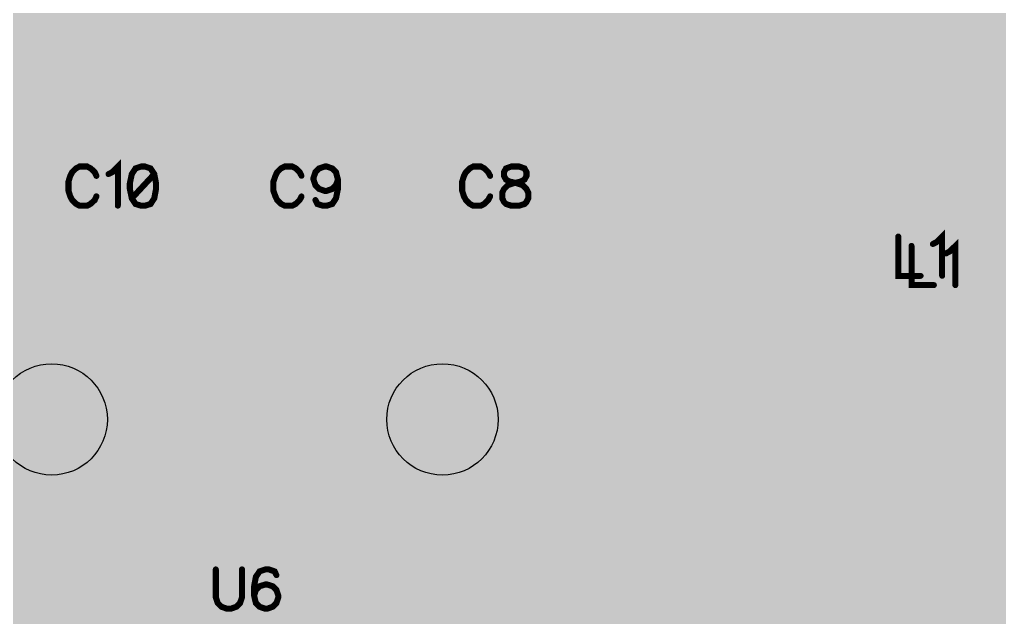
# Model space of a CAD drawing. Extents: x 0 to 1.5, y 0 to 3.74.
# Drawn here: x 0.639 to 1.14, y 2.263 to 2.569 of the extents above; entities that cross this region are included whole.
import ezdxf

# ---------------------------------------------------------------- set-up
doc = ezdxf.new("R2010")
doc.units = 0
for name, color, linetype in [('Bottom', 6, 'CONTINUOUS'), ('Bottom_Mask', 10, 'CONTINUOUS'), ('Drill_Bottom', 8, 'CONTINUOUS'), ('Drill_Top', 7, 'CONTINUOUS'), ('Edge_Bottom', 17, 'CONTINUOUS'), ('Edge_Top', 16, 'CONTINUOUS'), ('Top', 5, 'CONTINUOUS'), ('Top_Mask', 3, 'CONTINUOUS'), ('Top_Paste', 4, 'CONTINUOUS'), ('Top_Silk', 2, 'CONTINUOUS')]:
    doc.layers.add(name, color=color, linetype=linetype)

msp = doc.modelspace()

# ---------------------------------------------------------------- linework, layer by layer
at = {"layer": 'Bottom', "linetype": 'CONTINUOUS'}
for points, const_width in [([(0.6535, 2.6043), (0.6535, 2.3655)], 0.032), ([(0.6959, 2.6077), (0.696, 2.5168)], 0.025), ([(0.6985, 2.5784), (1.2052, 2.5784)], 0.025), ([(0.6985, 2.5535), (1.2052, 2.5535)], 0.025), ([(0.6985, 2.5287), (1.2052, 2.5287)], 0.025), ([(0.696, 2.5168), (0.696, 2.489)], 0.025), ([(0.6985, 2.5038), (1.2052, 2.5038)], 0.025), ([(0.696, 2.489), (0.9494, 2.489)], 0.025), ([(0.9494, 2.489), (0.9555, 2.4876)], 0.025), ([(0.9555, 2.4876), (0.9611, 2.4849)], 0.025), ([(0.9611, 2.4849), (0.9644, 2.4824)], 0.025), ([(0.9644, 2.4824), (1.0102, 2.4416)], 0.025), ([(0.9708, 2.4789), (1.2052, 2.4789)], 0.025), ([(0.9421, 2.4501), (0.5853, 2.4501)], 0.025), ([(0.9787, 2.4175), (0.9421, 2.4501)], 0.025), ([(0.9988, 2.4541), (1.2052, 2.4541)], 0.025), ([(1.0102, 2.4416), (1.014, 2.4366)], 0.025), ([(1.014, 2.4366), (1.0165, 2.4309)], 0.025), ([(1.0165, 2.4309), (1.0176, 2.4248)], 0.025), ([(0.5653, 2.4252), (0.9676, 2.4252)], 0.025), ([(1.0176, 2.4248), (1.0195, 2.3262)], 0.025), ([(1.0194, 2.4292), (1.2052, 2.4292)], 0.025), ([(0.9805, 2.3316), (0.9787, 2.4175)], 0.025), ([(0.5428, 2.4004), (0.9766, 2.4004)], 0.025), ([(1.0205, 2.4043), (1.2052, 2.4043)], 0.025), ([(0.5398, 2.3755), (0.9771, 2.3755)], 0.025), ([(1.021, 2.3795), (1.2052, 2.3795)], 0.025), ([(0.6535, 2.3655), (0.655, 2.364)], 0.032), ([(1.1518, 2.2978), (1.2078, 2.3694)], 0.025), ([(1.0216, 2.3546), (1.1937, 2.3546)], 0.025), ([(0.5399, 2.3506), (0.9776, 2.3506)], 0.025), ([(0.9433, 2.2782), (0.9805, 2.3316)], 0.025), ([(1.0221, 2.3297), (1.1742, 2.3297)], 0.025), ([(0.5401, 2.3258), (0.974, 2.3258)], 0.025), ([(1.0195, 2.3262), (1.0185, 2.3201)], 0.025), ([(1.0185, 2.3201), (1.016, 2.3144)], 0.025), ([(1.016, 2.3144), (0.9702, 2.2489)], 0.025), ([(1.0119, 2.3048), (1.1548, 2.3048)], 0.025), ([(0.5402, 2.3009), (0.9566, 2.3009)], 0.025), ([(1.127, 2.2658), (1.1518, 2.2978)], 0.025), ([(0.9946, 2.28), (1.1354, 2.28)], 0.025), ([(0.5404, 2.276), (0.6959, 2.276)], 0.025), ([(0.6696, 2.2493), (0.6987, 2.2761)], 0.025), ([(0.6987, 2.2761), (0.7023, 2.2778)], 0.025), ([(0.7023, 2.2778), (0.7052, 2.2782)], 0.025), ([(0.7057, 2.2782), (0.9433, 2.2782)], 0.025), ([(1.1244, 2.2601), (1.127, 2.2658)], 0.025), ([(1.1232, 2.254), (1.1244, 2.2601)], 0.025), ([(0.9772, 2.2551), (1.1208, 2.2551)], 0.025), ([(0.5405, 2.2511), (0.6691, 2.2511)], 0.025), ([(1.1241, 1.0233), (1.1232, 2.254)], 0.025)]:
    msp.add_lwpolyline(points, dxfattribs=dict(at, const_width=const_width))
for points, const_width in [([(0.6898, 2.5168, 1), (0.7023, 2.5168, 1), (0.6898, 2.5168, 1)], 0.0125), ([(0.6898, 2.5168, 1), (0.7023, 2.5168, 1), (0.6898, 2.5168, 1)], 0.0125), ([(0.6898, 2.489, 1), (0.7023, 2.489, 1), (0.6898, 2.489, 1)], 0.0125), ([(0.6898, 2.489, 1), (0.7023, 2.489, 1), (0.6898, 2.489, 1)], 0.0125), ([(0.9432, 2.489, 1), (0.9557, 2.489, 1), (0.9432, 2.489, 1)], 0.0125), ([(0.9432, 2.489, 1), (0.9557, 2.489, 1), (0.9432, 2.489, 1)], 0.0125), ([(0.9493, 2.4876, 1), (0.9618, 2.4876, 1), (0.9493, 2.4876, 1)], 0.0125), ([(0.9493, 2.4876, 1), (0.9618, 2.4876, 1), (0.9493, 2.4876, 1)], 0.0125), ([(0.9549, 2.4849, 1), (0.9674, 2.4849, 1), (0.9549, 2.4849, 1)], 0.0125), ([(0.9549, 2.4849, 1), (0.9674, 2.4849, 1), (0.9549, 2.4849, 1)], 0.0125), ([(0.9582, 2.4824, 1), (0.9707, 2.4824, 1), (0.9582, 2.4824, 1)], 0.0125), ([(0.9582, 2.4824, 1), (0.9707, 2.4824, 1), (0.9582, 2.4824, 1)], 0.0125), ([(0.9358, 2.4501, 1), (0.9483, 2.4501, 1), (0.9358, 2.4501, 1)], 0.0125), ([(0.9358, 2.4501, 1), (0.9483, 2.4501, 1), (0.9358, 2.4501, 1)], 0.0125), ([(1.004, 2.4416, 1), (1.0165, 2.4416, 1), (1.004, 2.4416, 1)], 0.0125), ([(1.004, 2.4416, 1), (1.0165, 2.4416, 1), (1.004, 2.4416, 1)], 0.0125), ([(1.0077, 2.4366, 1), (1.0202, 2.4366, 1), (1.0077, 2.4366, 1)], 0.0125), ([(1.0077, 2.4366, 1), (1.0202, 2.4366, 1), (1.0077, 2.4366, 1)], 0.0125), ([(1.0102, 2.4309, 1), (1.0227, 2.4309, 1), (1.0102, 2.4309, 1)], 0.0125), ([(1.0102, 2.4309, 1), (1.0227, 2.4309, 1), (1.0102, 2.4309, 1)], 0.0125), ([(1.0113, 2.4248, 1), (1.0238, 2.4248, 1), (1.0113, 2.4248, 1)], 0.0125), ([(1.0113, 2.4248, 1), (1.0238, 2.4248, 1), (1.0113, 2.4248, 1)], 0.0125), ([(0.9725, 2.4175, 1), (0.985, 2.4175, 1), (0.9725, 2.4175, 1)], 0.0125), ([(0.9725, 2.4175, 1), (0.985, 2.4175, 1), (0.9725, 2.4175, 1)], 0.0125), ([(0.68, 2.364, 1), (0.63, 2.364, 1), (0.68, 2.364, 1)], 0.05), ([(0.88, 2.364, 1), (0.83, 2.364, 1), (0.88, 2.364, 1)], 0.05), ([(0.6455, 2.3655, 1), (0.6615, 2.3655, 1), (0.6455, 2.3655, 1)], 0.016), ([(0.6455, 2.3655, 1), (0.6615, 2.3655, 1), (0.6455, 2.3655, 1)], 0.016), ([(0.647, 2.364, 1), (0.663, 2.364, 1), (0.647, 2.364, 1)], 0.016), ([(0.9742, 2.3316, 1), (0.9867, 2.3316, 1), (0.9742, 2.3316, 1)], 0.0125), ([(0.9742, 2.3316, 1), (0.9867, 2.3316, 1), (0.9742, 2.3316, 1)], 0.0125), ([(1.0133, 2.3262, 1), (1.0258, 2.3262, 1), (1.0133, 2.3262, 1)], 0.0125), ([(1.0133, 2.3262, 1), (1.0258, 2.3262, 1), (1.0133, 2.3262, 1)], 0.0125), ([(1.0122, 2.3201, 1), (1.0247, 2.3201, 1), (1.0122, 2.3201, 1)], 0.0125), ([(1.0122, 2.3201, 1), (1.0247, 2.3201, 1), (1.0122, 2.3201, 1)], 0.0125), ([(1.0097, 2.3144, 1), (1.0222, 2.3144, 1), (1.0097, 2.3144, 1)], 0.0125), ([(1.0097, 2.3144, 1), (1.0222, 2.3144, 1), (1.0097, 2.3144, 1)], 0.0125), ([(1.1456, 2.2978, 1), (1.1581, 2.2978, 1), (1.1456, 2.2978, 1)], 0.0125), ([(1.1456, 2.2978, 1), (1.1581, 2.2978, 1), (1.1456, 2.2978, 1)], 0.0125), ([(0.6925, 2.2761, 1), (0.705, 2.2761, 1), (0.6925, 2.2761, 1)], 0.0125), ([(0.6925, 2.2761, 1), (0.705, 2.2761, 1), (0.6925, 2.2761, 1)], 0.0125), ([(0.696, 2.2778, 1), (0.7085, 2.2778, 1), (0.696, 2.2778, 1)], 0.0125), ([(0.696, 2.2778, 1), (0.7085, 2.2778, 1), (0.696, 2.2778, 1)], 0.0125), ([(0.6989, 2.2782, 1), (0.7114, 2.2782, 1), (0.6989, 2.2782, 1)], 0.0125), ([(0.6995, 2.2782, 1), (0.712, 2.2782, 1), (0.6995, 2.2782, 1)], 0.0125), ([(0.937, 2.2782, 1), (0.9495, 2.2782, 1), (0.937, 2.2782, 1)], 0.0125), ([(0.937, 2.2782, 1), (0.9495, 2.2782, 1), (0.937, 2.2782, 1)], 0.0125), ([(1.1207, 2.2658, 1), (1.1332, 2.2658, 1), (1.1207, 2.2658, 1)], 0.0125), ([(1.1207, 2.2658, 1), (1.1332, 2.2658, 1), (1.1207, 2.2658, 1)], 0.0125), ([(1.1181, 2.2601, 1), (1.1306, 2.2601, 1), (1.1181, 2.2601, 1)], 0.0125), ([(1.1181, 2.2601, 1), (1.1306, 2.2601, 1), (1.1181, 2.2601, 1)], 0.0125), ([(1.1169, 2.254, 1), (1.1294, 2.254, 1), (1.1169, 2.254, 1)], 0.0125), ([(1.1169, 2.254, 1), (1.1294, 2.254, 1), (1.1169, 2.254, 1)], 0.0125)]:
    msp.add_lwpolyline(points, format="xyb", dxfattribs=dict(at, const_width=const_width))
at = {"layer": 'Bottom_Mask', "linetype": 'CONTINUOUS', "const_width": 0.054}
for points in [[(0.682, 2.364, 1), (0.628, 2.364, 1), (0.682, 2.364, 1)], [(0.628, 2.364, 1), (0.682, 2.364, 1), (0.628, 2.364, 1)], [(0.882, 2.364, 1), (0.828, 2.364, 1), (0.882, 2.364, 1)], [(0.828, 2.364, 1), (0.882, 2.364, 1), (0.828, 2.364, 1)]]:
    msp.add_lwpolyline(points, format="xyb", dxfattribs=at)
at = {"layer": 'Drill_Bottom'}
for centre in [(0.655, 2.364), (0.855, 2.364)]:
    msp.add_circle(centre, 0.0285, dxfattribs=at)
at = {"layer": 'Drill_Top'}
for centre in [(0.655, 2.364), (0.855, 2.364)]:
    msp.add_circle(centre, 0.0285, dxfattribs=at)
at = {"layer": 'Edge_Bottom', "linetype": 'CONTINUOUS', "const_width": 0.008}
for points in [[(0.5131, 2.7729), (0.6677, 2.6185), (0.6706, 2.6148), (0.6725, 2.6105), (0.6734, 2.6059), (0.6735, 2.4147), (0.6795, 2.4121), (0.6867, 2.4077), (0.6932, 2.4022), (0.6987, 2.3957), (0.7031, 2.3885), (0.7064, 2.3807), (0.7083, 2.3724), (0.709, 2.364), (0.7088, 2.3598)], [(0.9088, 2.3598), (0.9075, 2.3514), (0.9049, 2.3433), (0.901, 2.3358), (0.8961, 2.3289), (0.8901, 2.3229), (0.8832, 2.318), (0.8757, 2.3141), (0.8676, 2.3115), (0.8592, 2.3102), (0.8508, 2.3102), (0.8424, 2.3115), (0.8343, 2.3141), (0.8268, 2.318), (0.8199, 2.3229), (0.8139, 2.3289), (0.809, 2.3358), (0.8051, 2.3433), (0.8025, 2.3514), (0.8012, 2.3598), (0.8012, 2.3682), (0.8025, 2.3766), (0.8051, 2.3847), (0.809, 2.3922), (0.8139, 2.3991), (0.8199, 2.4051), (0.8268, 2.41), (0.8343, 2.4139), (0.8424, 2.4165), (0.8508, 2.4178), (0.8592, 2.4178), (0.8676, 2.4165), (0.8757, 2.4139), (0.8832, 2.41), (0.8901, 2.4051), (0.8961, 2.3991), (0.901, 2.3922), (0.9049, 2.3847), (0.9075, 2.3766), (0.9088, 2.3682), (0.9088, 2.3598)], [(0.7088, 2.3598), (0.7075, 2.3514), (0.7049, 2.3433), (0.701, 2.3358), (0.6961, 2.3289), (0.6901, 2.3229), (0.6832, 2.318), (0.6757, 2.3141), (0.6676, 2.3115), (0.6592, 2.3102), (0.6508, 2.3102), (0.6424, 2.3115), (0.6343, 2.3141)]]:
    msp.add_lwpolyline(points, dxfattribs=at)
at = {"layer": 'Edge_Top', "linetype": 'CONTINUOUS', "const_width": 0.008}
for points in [[(1.0493, 2.7038), (1.0493, 2.4714), (0.9783, 2.4714), (0.9783, 2.5948)], [(0.6519, 2.5673), (0.7254, 2.5673), (0.7254, 2.4963), (0.6466, 2.4963), (0.6466, 2.5673), (0.6519, 2.5673)], [(0.7509, 2.5673), (0.8244, 2.5673), (0.8244, 2.4963), (0.7456, 2.4963), (0.7456, 2.5673), (0.7509, 2.5673)], [(0.8479, 2.5673), (0.9214, 2.5673), (0.9214, 2.4963), (0.8426, 2.4963), (0.8426, 2.5673), (0.8479, 2.5673)], [(0.6343, 2.4139), (0.6424, 2.4165), (0.6508, 2.4178), (0.6592, 2.4178), (0.6676, 2.4165), (0.6757, 2.4139), (0.6832, 2.41), (0.6901, 2.4051), (0.6961, 2.3991), (0.701, 2.3922), (0.7049, 2.3847), (0.7075, 2.3766), (0.7088, 2.3682), (0.7088, 2.3598)], [(0.9088, 2.3598), (0.9075, 2.3514), (0.9049, 2.3433), (0.901, 2.3358), (0.8961, 2.3289), (0.8901, 2.3229), (0.8832, 2.318), (0.8757, 2.3141), (0.8676, 2.3115), (0.8592, 2.3102), (0.8508, 2.3102), (0.8424, 2.3115), (0.8343, 2.3141), (0.8268, 2.318), (0.8199, 2.3229), (0.8139, 2.3289), (0.809, 2.3358), (0.8051, 2.3433), (0.8025, 2.3514), (0.8012, 2.3598), (0.8012, 2.3682), (0.8025, 2.3766), (0.8051, 2.3847), (0.809, 2.3922), (0.8139, 2.3991), (0.8199, 2.4051), (0.8268, 2.41), (0.8343, 2.4139), (0.8424, 2.4165), (0.8508, 2.4178), (0.8592, 2.4178), (0.8676, 2.4165), (0.8757, 2.4139), (0.8832, 2.41), (0.8901, 2.4051), (0.8961, 2.3991), (0.901, 2.3922), (0.9049, 2.3847), (0.9075, 2.3766), (0.9088, 2.3682), (0.9088, 2.3598)], [(0.7088, 2.3598), (0.7075, 2.3514), (0.7049, 2.3433), (0.701, 2.3358), (0.6961, 2.3289), (0.6901, 2.3229), (0.6832, 2.318), (0.6757, 2.3141), (0.6676, 2.3115), (0.6592, 2.3102), (0.6508, 2.3102), (0.6424, 2.3115), (0.6343, 2.3141)]]:
    msp.add_lwpolyline(points, dxfattribs=at)
at = {"layer": 'Top', "linetype": 'CONTINUOUS', "const_width": 0.025}
for points in [[(1.0718, 2.7263), (1.0718, 2.4489)], [(1.1255, 2.4775), (1.1256, 2.7151)], [(0.9558, 2.4489), (0.9558, 2.5855)], [(0.512, 2.5774), (0.9533, 2.5774)], [(1.0743, 2.5774), (1.123, 2.5774)], [(0.5885, 2.5525), (0.9533, 2.5525)], [(1.0743, 2.5525), (1.123, 2.5525)], [(0.5885, 2.5277), (0.9533, 2.5277)], [(1.0743, 2.5277), (1.123, 2.5277)], [(0.5885, 2.5028), (0.9533, 2.5028)], [(1.0743, 2.5028), (1.123, 2.5028)], [(0.5885, 2.4779), (0.9533, 2.4779)], [(1.0743, 2.4779), (1.123, 2.4779)], [(1.1257, 2.4615), (1.1255, 2.4775)], [(1.1273, 2.4555), (1.1257, 2.4615)], [(1.1302, 2.45), (1.1273, 2.4555)], [(0.5885, 2.4531), (0.9533, 2.4531)], [(1.0743, 2.4531), (1.1258, 2.4531)], [(1.1528, 2.4257), (1.1302, 2.45)], [(1.0718, 2.4489), (0.9558, 2.4489)], [(0.6371, 2.4384), (0.649, 2.4403)], [(0.649, 2.4403), (0.661, 2.4403)], [(0.661, 2.4403), (0.6729, 2.4384)], [(0.8371, 2.4384), (0.849, 2.4403)], [(0.849, 2.4403), (0.861, 2.4403)], [(0.861, 2.4403), (0.8729, 2.4384)], [(0.6257, 2.4347), (0.6371, 2.4384)], [(0.6729, 2.4384), (0.6843, 2.4347)], [(0.6843, 2.4347), (0.695, 2.4292)], [(0.815, 2.4292), (0.8257, 2.4347)], [(0.8257, 2.4347), (0.8371, 2.4384)], [(0.8729, 2.4384), (0.8843, 2.4347)], [(0.8843, 2.4347), (0.895, 2.4292)], [(0.695, 2.4292), (0.7047, 2.4222)], [(0.6991, 2.4282), (0.8109, 2.4282)], [(0.8053, 2.4222), (0.815, 2.4292)], [(0.895, 2.4292), (0.9047, 2.4222)], [(0.8991, 2.4282), (1.148, 2.4282)], [(0.7047, 2.4222), (0.7132, 2.4137)], [(0.7968, 2.4137), (0.8053, 2.4222)], [(0.9047, 2.4222), (0.9132, 2.4137)], [(0.7132, 2.4137), (0.7202, 2.404)], [(0.7898, 2.404), (0.7968, 2.4137)], [(0.9132, 2.4137), (0.9202, 2.404)], [(0.7202, 2.404), (0.7257, 2.3933)], [(0.7231, 2.4033), (0.7869, 2.4033)], [(0.7843, 2.3933), (0.7898, 2.404)], [(0.9202, 2.404), (0.9257, 2.3933)], [(0.9231, 2.4033), (1.4523, 2.4033)], [(0.7257, 2.3933), (0.7294, 2.3819)], [(0.7806, 2.3819), (0.7843, 2.3933)], [(0.9257, 2.3933), (0.9294, 2.3819)], [(0.7294, 2.3819), (0.7313, 2.37)], [(0.7787, 2.37), (0.7806, 2.3819)], [(0.9294, 2.3819), (0.9313, 2.37)], [(0.7326, 2.3785), (0.7774, 2.3785)], [(0.9326, 2.3785), (1.4523, 2.3785)], [(0.7313, 2.37), (0.7313, 2.358)], [(0.7787, 2.358), (0.7787, 2.37)], [(0.9313, 2.37), (0.9313, 2.358)], [(0.7313, 2.358), (0.7294, 2.3461)], [(0.7806, 2.3461), (0.7787, 2.358)], [(0.9313, 2.358), (0.9294, 2.3461)], [(0.7333, 2.3536), (0.7767, 2.3536)], [(0.9333, 2.3536), (1.4523, 2.3536)], [(0.7294, 2.3461), (0.7257, 2.3347)], [(0.7843, 2.3347), (0.7806, 2.3461)], [(0.9294, 2.3461), (0.9257, 2.3347)], [(0.7257, 2.3347), (0.7202, 2.324)], [(0.7898, 2.324), (0.7843, 2.3347)], [(0.9257, 2.3347), (0.9202, 2.324)], [(0.7254, 2.3287), (0.7846, 2.3287)], [(0.9254, 2.3287), (1.4523, 2.3287)], [(0.7202, 2.324), (0.7132, 2.3143)], [(0.7968, 2.3143), (0.7898, 2.324)], [(0.9202, 2.324), (0.9132, 2.3143)], [(0.7132, 2.3143), (0.7047, 2.3058)], [(0.8053, 2.3058), (0.7968, 2.3143)], [(0.9132, 2.3143), (0.9047, 2.3058)], [(0.7047, 2.3058), (0.695, 2.2988)], [(0.815, 2.2988), (0.8053, 2.3058)], [(0.9047, 2.3058), (0.895, 2.2988)], [(0.7048, 2.3038), (0.8052, 2.3038)], [(0.9048, 2.3038), (1.4523, 2.3038)], [(0.695, 2.2988), (0.6843, 2.2933)], [(0.8257, 2.2933), (0.815, 2.2988)], [(0.895, 2.2988), (0.8843, 2.2933)], [(0.6371, 2.2896), (0.6257, 2.2933)], [(0.649, 2.2877), (0.6371, 2.2896)], [(0.6729, 2.2896), (0.661, 2.2877)], [(0.6843, 2.2933), (0.6729, 2.2896)], [(0.8371, 2.2896), (0.8257, 2.2933)], [(0.849, 2.2877), (0.8371, 2.2896)], [(0.8729, 2.2896), (0.861, 2.2877)], [(0.8843, 2.2933), (0.8729, 2.2896)], [(0.661, 2.2877), (0.649, 2.2877)], [(0.861, 2.2877), (0.849, 2.2877)], [(0.5781, 2.279), (1.4522, 2.279)], [(0.5781, 2.2541), (1.4522, 2.2541)]]:
    msp.add_lwpolyline(points, dxfattribs=at)
at = {"layer": 'Top', "linetype": 'CONTINUOUS'}
for points, const_width in [([(1.1193, 2.4775, 1), (1.1318, 2.4775, 1), (1.1193, 2.4775, 1)], 0.0125), ([(1.1193, 2.4775, 1), (1.1318, 2.4775, 1), (1.1193, 2.4775, 1)], 0.0125), ([(1.1195, 2.4615, 1), (1.132, 2.4615, 1), (1.1195, 2.4615, 1)], 0.0125), ([(1.1195, 2.4615, 1), (1.132, 2.4615, 1), (1.1195, 2.4615, 1)], 0.0125), ([(1.121, 2.4555, 1), (1.1335, 2.4555, 1), (1.121, 2.4555, 1)], 0.0125), ([(1.121, 2.4555, 1), (1.1335, 2.4555, 1), (1.121, 2.4555, 1)], 0.0125), ([(1.1239, 2.45, 1), (1.1364, 2.45, 1), (1.1239, 2.45, 1)], 0.0125), ([(1.1239, 2.45, 1), (1.1364, 2.45, 1), (1.1239, 2.45, 1)], 0.0125), ([(0.9495, 2.4489, 1), (0.962, 2.4489, 1), (0.9495, 2.4489, 1)], 0.0125), ([(0.9495, 2.4489, 1), (0.962, 2.4489, 1), (0.9495, 2.4489, 1)], 0.0125), ([(1.0655, 2.4489, 1), (1.078, 2.4489, 1), (1.0655, 2.4489, 1)], 0.0125), ([(1.0655, 2.4489, 1), (1.078, 2.4489, 1), (1.0655, 2.4489, 1)], 0.0125), ([(0.6427, 2.4403, 1), (0.6552, 2.4403, 1), (0.6427, 2.4403, 1)], 0.0125), ([(0.6427, 2.4403, 1), (0.6552, 2.4403, 1), (0.6427, 2.4403, 1)], 0.0125), ([(0.6548, 2.4403, 1), (0.6673, 2.4403, 1), (0.6548, 2.4403, 1)], 0.0125), ([(0.6548, 2.4403, 1), (0.6673, 2.4403, 1), (0.6548, 2.4403, 1)], 0.0125), ([(0.8427, 2.4403, 1), (0.8552, 2.4403, 1), (0.8427, 2.4403, 1)], 0.0125), ([(0.8427, 2.4403, 1), (0.8552, 2.4403, 1), (0.8427, 2.4403, 1)], 0.0125), ([(0.8548, 2.4403, 1), (0.8673, 2.4403, 1), (0.8548, 2.4403, 1)], 0.0125), ([(0.8548, 2.4403, 1), (0.8673, 2.4403, 1), (0.8548, 2.4403, 1)], 0.0125), ([(0.6309, 2.4384, 1), (0.6434, 2.4384, 1), (0.6309, 2.4384, 1)], 0.0125), ([(0.6309, 2.4384, 1), (0.6434, 2.4384, 1), (0.6309, 2.4384, 1)], 0.0125), ([(0.6666, 2.4384, 1), (0.6791, 2.4384, 1), (0.6666, 2.4384, 1)], 0.0125), ([(0.6666, 2.4384, 1), (0.6791, 2.4384, 1), (0.6666, 2.4384, 1)], 0.0125), ([(0.678, 2.4347, 1), (0.6905, 2.4347, 1), (0.678, 2.4347, 1)], 0.0125), ([(0.678, 2.4347, 1), (0.6905, 2.4347, 1), (0.678, 2.4347, 1)], 0.0125), ([(0.8195, 2.4347, 1), (0.832, 2.4347, 1), (0.8195, 2.4347, 1)], 0.0125), ([(0.8195, 2.4347, 1), (0.832, 2.4347, 1), (0.8195, 2.4347, 1)], 0.0125), ([(0.8309, 2.4384, 1), (0.8434, 2.4384, 1), (0.8309, 2.4384, 1)], 0.0125), ([(0.8309, 2.4384, 1), (0.8434, 2.4384, 1), (0.8309, 2.4384, 1)], 0.0125), ([(0.8666, 2.4384, 1), (0.8791, 2.4384, 1), (0.8666, 2.4384, 1)], 0.0125), ([(0.8666, 2.4384, 1), (0.8791, 2.4384, 1), (0.8666, 2.4384, 1)], 0.0125), ([(0.878, 2.4347, 1), (0.8905, 2.4347, 1), (0.878, 2.4347, 1)], 0.0125), ([(0.878, 2.4347, 1), (0.8905, 2.4347, 1), (0.878, 2.4347, 1)], 0.0125), ([(0.6887, 2.4292, 1), (0.7012, 2.4292, 1), (0.6887, 2.4292, 1)], 0.0125), ([(0.6887, 2.4292, 1), (0.7012, 2.4292, 1), (0.6887, 2.4292, 1)], 0.0125), ([(0.8088, 2.4292, 1), (0.8213, 2.4292, 1), (0.8088, 2.4292, 1)], 0.0125), ([(0.8088, 2.4292, 1), (0.8213, 2.4292, 1), (0.8088, 2.4292, 1)], 0.0125), ([(0.8887, 2.4292, 1), (0.9012, 2.4292, 1), (0.8887, 2.4292, 1)], 0.0125), ([(0.8887, 2.4292, 1), (0.9012, 2.4292, 1), (0.8887, 2.4292, 1)], 0.0125), ([(0.6984, 2.4222, 1), (0.7109, 2.4222, 1), (0.6984, 2.4222, 1)], 0.0125), ([(0.6984, 2.4222, 1), (0.7109, 2.4222, 1), (0.6984, 2.4222, 1)], 0.0125), ([(0.7991, 2.4222, 1), (0.8116, 2.4222, 1), (0.7991, 2.4222, 1)], 0.0125), ([(0.7991, 2.4222, 1), (0.8116, 2.4222, 1), (0.7991, 2.4222, 1)], 0.0125), ([(0.8984, 2.4222, 1), (0.9109, 2.4222, 1), (0.8984, 2.4222, 1)], 0.0125), ([(0.8984, 2.4222, 1), (0.9109, 2.4222, 1), (0.8984, 2.4222, 1)], 0.0125), ([(0.7069, 2.4137, 1), (0.7194, 2.4137, 1), (0.7069, 2.4137, 1)], 0.0125), ([(0.7069, 2.4137, 1), (0.7194, 2.4137, 1), (0.7069, 2.4137, 1)], 0.0125), ([(0.7906, 2.4137, 1), (0.8031, 2.4137, 1), (0.7906, 2.4137, 1)], 0.0125), ([(0.7906, 2.4137, 1), (0.8031, 2.4137, 1), (0.7906, 2.4137, 1)], 0.0125), ([(0.9069, 2.4137, 1), (0.9194, 2.4137, 1), (0.9069, 2.4137, 1)], 0.0125), ([(0.9069, 2.4137, 1), (0.9194, 2.4137, 1), (0.9069, 2.4137, 1)], 0.0125), ([(0.68, 2.364, 1), (0.63, 2.364, 1), (0.68, 2.364, 1)], 0.05), ([(0.714, 2.404, 1), (0.7265, 2.404, 1), (0.714, 2.404, 1)], 0.0125), ([(0.714, 2.404, 1), (0.7265, 2.404, 1), (0.714, 2.404, 1)], 0.0125), ([(0.7835, 2.404, 1), (0.796, 2.404, 1), (0.7835, 2.404, 1)], 0.0125), ([(0.7835, 2.404, 1), (0.796, 2.404, 1), (0.7835, 2.404, 1)], 0.0125), ([(0.88, 2.364, 1), (0.83, 2.364, 1), (0.88, 2.364, 1)], 0.05), ([(0.914, 2.404, 1), (0.9265, 2.404, 1), (0.914, 2.404, 1)], 0.0125), ([(0.914, 2.404, 1), (0.9265, 2.404, 1), (0.914, 2.404, 1)], 0.0125), ([(0.7194, 2.3933, 1), (0.7319, 2.3933, 1), (0.7194, 2.3933, 1)], 0.0125), ([(0.7194, 2.3933, 1), (0.7319, 2.3933, 1), (0.7194, 2.3933, 1)], 0.0125), ([(0.7781, 2.3933, 1), (0.7906, 2.3933, 1), (0.7781, 2.3933, 1)], 0.0125), ([(0.7781, 2.3933, 1), (0.7906, 2.3933, 1), (0.7781, 2.3933, 1)], 0.0125), ([(0.9194, 2.3933, 1), (0.9319, 2.3933, 1), (0.9194, 2.3933, 1)], 0.0125), ([(0.9194, 2.3933, 1), (0.9319, 2.3933, 1), (0.9194, 2.3933, 1)], 0.0125), ([(0.7231, 2.3819, 1), (0.7356, 2.3819, 1), (0.7231, 2.3819, 1)], 0.0125), ([(0.7231, 2.3819, 1), (0.7356, 2.3819, 1), (0.7231, 2.3819, 1)], 0.0125), ([(0.7744, 2.3819, 1), (0.7869, 2.3819, 1), (0.7744, 2.3819, 1)], 0.0125), ([(0.7744, 2.3819, 1), (0.7869, 2.3819, 1), (0.7744, 2.3819, 1)], 0.0125), ([(0.9231, 2.3819, 1), (0.9356, 2.3819, 1), (0.9231, 2.3819, 1)], 0.0125), ([(0.9231, 2.3819, 1), (0.9356, 2.3819, 1), (0.9231, 2.3819, 1)], 0.0125), ([(0.725, 2.37, 1), (0.7375, 2.37, 1), (0.725, 2.37, 1)], 0.0125), ([(0.725, 2.37, 1), (0.7375, 2.37, 1), (0.725, 2.37, 1)], 0.0125), ([(0.7725, 2.37, 1), (0.785, 2.37, 1), (0.7725, 2.37, 1)], 0.0125), ([(0.7725, 2.37, 1), (0.785, 2.37, 1), (0.7725, 2.37, 1)], 0.0125), ([(0.925, 2.37, 1), (0.9375, 2.37, 1), (0.925, 2.37, 1)], 0.0125), ([(0.925, 2.37, 1), (0.9375, 2.37, 1), (0.925, 2.37, 1)], 0.0125), ([(0.725, 2.358, 1), (0.7375, 2.358, 1), (0.725, 2.358, 1)], 0.0125), ([(0.725, 2.358, 1), (0.7375, 2.358, 1), (0.725, 2.358, 1)], 0.0125), ([(0.7725, 2.358, 1), (0.785, 2.358, 1), (0.7725, 2.358, 1)], 0.0125), ([(0.7725, 2.358, 1), (0.785, 2.358, 1), (0.7725, 2.358, 1)], 0.0125), ([(0.925, 2.358, 1), (0.9375, 2.358, 1), (0.925, 2.358, 1)], 0.0125), ([(0.925, 2.358, 1), (0.9375, 2.358, 1), (0.925, 2.358, 1)], 0.0125), ([(0.7231, 2.3461, 1), (0.7356, 2.3461, 1), (0.7231, 2.3461, 1)], 0.0125), ([(0.7231, 2.3461, 1), (0.7356, 2.3461, 1), (0.7231, 2.3461, 1)], 0.0125), ([(0.7744, 2.3461, 1), (0.7869, 2.3461, 1), (0.7744, 2.3461, 1)], 0.0125), ([(0.7744, 2.3461, 1), (0.7869, 2.3461, 1), (0.7744, 2.3461, 1)], 0.0125), ([(0.9231, 2.3461, 1), (0.9356, 2.3461, 1), (0.9231, 2.3461, 1)], 0.0125), ([(0.9231, 2.3461, 1), (0.9356, 2.3461, 1), (0.9231, 2.3461, 1)], 0.0125), ([(0.7194, 2.3347, 1), (0.7319, 2.3347, 1), (0.7194, 2.3347, 1)], 0.0125), ([(0.7194, 2.3347, 1), (0.7319, 2.3347, 1), (0.7194, 2.3347, 1)], 0.0125), ([(0.7781, 2.3347, 1), (0.7906, 2.3347, 1), (0.7781, 2.3347, 1)], 0.0125), ([(0.7781, 2.3347, 1), (0.7906, 2.3347, 1), (0.7781, 2.3347, 1)], 0.0125), ([(0.9194, 2.3347, 1), (0.9319, 2.3347, 1), (0.9194, 2.3347, 1)], 0.0125), ([(0.9194, 2.3347, 1), (0.9319, 2.3347, 1), (0.9194, 2.3347, 1)], 0.0125), ([(0.714, 2.324, 1), (0.7265, 2.324, 1), (0.714, 2.324, 1)], 0.0125), ([(0.714, 2.324, 1), (0.7265, 2.324, 1), (0.714, 2.324, 1)], 0.0125), ([(0.7835, 2.324, 1), (0.796, 2.324, 1), (0.7835, 2.324, 1)], 0.0125), ([(0.7835, 2.324, 1), (0.796, 2.324, 1), (0.7835, 2.324, 1)], 0.0125), ([(0.914, 2.324, 1), (0.9265, 2.324, 1), (0.914, 2.324, 1)], 0.0125), ([(0.914, 2.324, 1), (0.9265, 2.324, 1), (0.914, 2.324, 1)], 0.0125), ([(0.7069, 2.3143, 1), (0.7194, 2.3143, 1), (0.7069, 2.3143, 1)], 0.0125), ([(0.7069, 2.3143, 1), (0.7194, 2.3143, 1), (0.7069, 2.3143, 1)], 0.0125), ([(0.7906, 2.3143, 1), (0.8031, 2.3143, 1), (0.7906, 2.3143, 1)], 0.0125), ([(0.7906, 2.3143, 1), (0.8031, 2.3143, 1), (0.7906, 2.3143, 1)], 0.0125), ([(0.9069, 2.3143, 1), (0.9194, 2.3143, 1), (0.9069, 2.3143, 1)], 0.0125), ([(0.9069, 2.3143, 1), (0.9194, 2.3143, 1), (0.9069, 2.3143, 1)], 0.0125), ([(0.6984, 2.3058, 1), (0.7109, 2.3058, 1), (0.6984, 2.3058, 1)], 0.0125), ([(0.6984, 2.3058, 1), (0.7109, 2.3058, 1), (0.6984, 2.3058, 1)], 0.0125), ([(0.7991, 2.3058, 1), (0.8116, 2.3058, 1), (0.7991, 2.3058, 1)], 0.0125), ([(0.7991, 2.3058, 1), (0.8116, 2.3058, 1), (0.7991, 2.3058, 1)], 0.0125), ([(0.8984, 2.3058, 1), (0.9109, 2.3058, 1), (0.8984, 2.3058, 1)], 0.0125), ([(0.8984, 2.3058, 1), (0.9109, 2.3058, 1), (0.8984, 2.3058, 1)], 0.0125), ([(0.6887, 2.2988, 1), (0.7012, 2.2988, 1), (0.6887, 2.2988, 1)], 0.0125), ([(0.6887, 2.2988, 1), (0.7012, 2.2988, 1), (0.6887, 2.2988, 1)], 0.0125), ([(0.8088, 2.2988, 1), (0.8213, 2.2988, 1), (0.8088, 2.2988, 1)], 0.0125), ([(0.8088, 2.2988, 1), (0.8213, 2.2988, 1), (0.8088, 2.2988, 1)], 0.0125), ([(0.8887, 2.2988, 1), (0.9012, 2.2988, 1), (0.8887, 2.2988, 1)], 0.0125), ([(0.8887, 2.2988, 1), (0.9012, 2.2988, 1), (0.8887, 2.2988, 1)], 0.0125), ([(0.6309, 2.2896, 1), (0.6434, 2.2896, 1), (0.6309, 2.2896, 1)], 0.0125), ([(0.6309, 2.2896, 1), (0.6434, 2.2896, 1), (0.6309, 2.2896, 1)], 0.0125), ([(0.6666, 2.2896, 1), (0.6791, 2.2896, 1), (0.6666, 2.2896, 1)], 0.0125), ([(0.6666, 2.2896, 1), (0.6791, 2.2896, 1), (0.6666, 2.2896, 1)], 0.0125), ([(0.678, 2.2933, 1), (0.6905, 2.2933, 1), (0.678, 2.2933, 1)], 0.0125), ([(0.678, 2.2933, 1), (0.6905, 2.2933, 1), (0.678, 2.2933, 1)], 0.0125), ([(0.8195, 2.2933, 1), (0.832, 2.2933, 1), (0.8195, 2.2933, 1)], 0.0125), ([(0.8195, 2.2933, 1), (0.832, 2.2933, 1), (0.8195, 2.2933, 1)], 0.0125), ([(0.8309, 2.2896, 1), (0.8434, 2.2896, 1), (0.8309, 2.2896, 1)], 0.0125), ([(0.8309, 2.2896, 1), (0.8434, 2.2896, 1), (0.8309, 2.2896, 1)], 0.0125), ([(0.8666, 2.2896, 1), (0.8791, 2.2896, 1), (0.8666, 2.2896, 1)], 0.0125), ([(0.8666, 2.2896, 1), (0.8791, 2.2896, 1), (0.8666, 2.2896, 1)], 0.0125), ([(0.878, 2.2933, 1), (0.8905, 2.2933, 1), (0.878, 2.2933, 1)], 0.0125), ([(0.878, 2.2933, 1), (0.8905, 2.2933, 1), (0.878, 2.2933, 1)], 0.0125), ([(0.6427, 2.2877, 1), (0.6552, 2.2877, 1), (0.6427, 2.2877, 1)], 0.0125), ([(0.6427, 2.2877, 1), (0.6552, 2.2877, 1), (0.6427, 2.2877, 1)], 0.0125), ([(0.6548, 2.2877, 1), (0.6673, 2.2877, 1), (0.6548, 2.2877, 1)], 0.0125), ([(0.6548, 2.2877, 1), (0.6673, 2.2877, 1), (0.6548, 2.2877, 1)], 0.0125), ([(0.8427, 2.2877, 1), (0.8552, 2.2877, 1), (0.8427, 2.2877, 1)], 0.0125), ([(0.8427, 2.2877, 1), (0.8552, 2.2877, 1), (0.8427, 2.2877, 1)], 0.0125), ([(0.8548, 2.2877, 1), (0.8673, 2.2877, 1), (0.8548, 2.2877, 1)], 0.0125), ([(0.8548, 2.2877, 1), (0.8673, 2.2877, 1), (0.8548, 2.2877, 1)], 0.0125)]:
    msp.add_lwpolyline(points, format="xyb", dxfattribs=dict(at, const_width=const_width))
at = {"layer": 'Top'}
for points in [[(0.9823, 2.6998), (1.0453, 2.6998), (0.9823, 2.4754), (1.0453, 2.4754)], [(0.6506, 2.5633), (0.7214, 2.5633), (0.6506, 2.5003), (0.7214, 2.5003)], [(0.7496, 2.5633), (0.8204, 2.5633), (0.7496, 2.5003), (0.8204, 2.5003)], [(0.8466, 2.5633), (0.9174, 2.5633), (0.8466, 2.5003), (0.9174, 2.5003)]]:
    msp.add_solid(points, dxfattribs=at)
at = {"layer": 'Top_Mask', "linetype": 'CONTINUOUS', "const_width": 0.054}
for points in [[(0.682, 2.364, 1), (0.628, 2.364, 1), (0.682, 2.364, 1)], [(0.628, 2.364, 1), (0.682, 2.364, 1), (0.628, 2.364, 1)], [(0.882, 2.364, 1), (0.828, 2.364, 1), (0.882, 2.364, 1)], [(0.828, 2.364, 1), (0.882, 2.364, 1), (0.828, 2.364, 1)]]:
    msp.add_lwpolyline(points, format="xyb", dxfattribs=at)
at = {"layer": 'Top_Mask'}
for points in [[(0.9783, 2.7038), (1.0493, 2.7038), (0.9783, 2.4714), (1.0493, 2.4714)], [(0.6466, 2.5673), (0.7254, 2.5673), (0.6466, 2.4963), (0.7254, 2.4963)], [(0.7456, 2.5673), (0.8244, 2.5673), (0.7456, 2.4963), (0.8244, 2.4963)], [(0.8426, 2.5673), (0.9214, 2.5673), (0.8426, 2.4963), (0.9214, 2.4963)]]:
    msp.add_solid(points, dxfattribs=at)
at = {"layer": 'Top_Paste'}
for points in [[(0.9853, 2.6968), (1.0423, 2.6968), (0.9853, 2.4784), (1.0423, 2.4784)], [(0.6536, 2.5603), (0.7184, 2.5603), (0.6536, 2.5033), (0.7184, 2.5033)], [(0.7526, 2.5603), (0.8174, 2.5603), (0.7526, 2.5033), (0.8174, 2.5033)], [(0.8496, 2.5603), (0.9144, 2.5603), (0.8496, 2.5033), (0.9144, 2.5033)]]:
    msp.add_solid(points, dxfattribs=at)
at = {"layer": 'Top_Silk', "linetype": 'CONTINUOUS'}
for points, const_width in [([(0.9685, 2.4596), (0.9685, 2.7156)], 0.01), ([(0.6779, 2.4887), (0.677, 2.4906), (0.675, 2.4925), (0.6731, 2.4935), (0.6693, 2.4935), (0.6674, 2.4925), (0.6655, 2.4906), (0.6645, 2.4887), (0.6636, 2.4858), (0.6636, 2.481), (0.6645, 2.4782), (0.6655, 2.4763), (0.6674, 2.4744), (0.6693, 2.4734), (0.6731, 2.4734), (0.675, 2.4744), (0.677, 2.4763), (0.6779, 2.4782)], 0.0031), ([(0.6841, 2.4896), (0.686, 2.4906), (0.6889, 2.4935), (0.6889, 2.4734)], 0.0031), ([(0.7008, 2.4935), (0.6979, 2.4925), (0.696, 2.4896), (0.695, 2.4849), (0.695, 2.482), (0.696, 2.4772), (0.6979, 2.4743), (0.7008, 2.4734), (0.7027, 2.4734), (0.7056, 2.4743), (0.7075, 2.4772), (0.7084, 2.482), (0.7084, 2.4849), (0.7075, 2.4896), (0.7056, 2.4925), (0.7027, 2.4935), (0.7008, 2.4935)], 0.0031), ([(0.7829, 2.4887), (0.7819, 2.4906), (0.78, 2.4925), (0.7781, 2.4935), (0.7743, 2.4935), (0.7723, 2.4925), (0.7704, 2.4906), (0.7695, 2.4887), (0.7685, 2.4858), (0.7685, 2.481), (0.7695, 2.4782), (0.7704, 2.4763), (0.7723, 2.4744), (0.7743, 2.4734), (0.7781, 2.4734), (0.78, 2.4744), (0.7819, 2.4763), (0.7829, 2.4782)], 0.0031), ([(0.8015, 2.4868), (0.8005, 2.4839), (0.7986, 2.482), (0.7957, 2.481), (0.7948, 2.481), (0.7919, 2.482), (0.79, 2.4839), (0.789, 2.4868), (0.789, 2.4877), (0.79, 2.4906), (0.7919, 2.4925), (0.7948, 2.4935), (0.7957, 2.4935), (0.7986, 2.4925), (0.8005, 2.4906), (0.8015, 2.4868), (0.8015, 2.482), (0.8005, 2.4772), (0.7986, 2.4743), (0.7957, 2.4734), (0.7938, 2.4734), (0.791, 2.4743), (0.79, 2.4763)], 0.0031), ([(0.8794, 2.4887), (0.8784, 2.4906), (0.8765, 2.4925), (0.8746, 2.4935), (0.8708, 2.4935), (0.8689, 2.4925), (0.867, 2.4906), (0.866, 2.4887), (0.8651, 2.4858), (0.8651, 2.481), (0.866, 2.4782), (0.867, 2.4763), (0.8689, 2.4744), (0.8708, 2.4734), (0.8746, 2.4734), (0.8765, 2.4744), (0.8784, 2.4763), (0.8794, 2.4782)], 0.0031), ([(0.8903, 2.4935), (0.8875, 2.4925), (0.8865, 2.4906), (0.8865, 2.4887), (0.8875, 2.4868), (0.8894, 2.4858), (0.8932, 2.4849), (0.8961, 2.4839), (0.898, 2.482), (0.8989, 2.4801), (0.8989, 2.4772), (0.898, 2.4753), (0.897, 2.4743), (0.8942, 2.4734), (0.8903, 2.4734), (0.8875, 2.4743), (0.8865, 2.4753), (0.8856, 2.4772), (0.8856, 2.4801), (0.8865, 2.482), (0.8884, 2.4839), (0.8913, 2.4849), (0.8951, 2.4858), (0.897, 2.4868), (0.898, 2.4887), (0.898, 2.4906), (0.897, 2.4925), (0.8942, 2.4935), (0.8903, 2.4935)], 0.0031), ([(0.7075, 2.4896), (0.696, 2.4772)], 0.0031), ([(1.1063, 2.4596), (0.9685, 2.4596)], 0.01), ([(1.1063, 2.4596), (1.2441, 2.4596)], 0.01), ([(1.0883, 2.4576), (1.0883, 2.4375), (1.0998, 2.4375)], 0.0031), ([(1.1059, 2.4538), (1.1079, 2.4548), (1.1107, 2.4576), (1.1107, 2.4375)], 0.0031), ([(1.0951, 2.4529), (1.0951, 2.4328), (1.1065, 2.4328)], 0.0031), ([(1.1127, 2.449), (1.1146, 2.45), (1.1175, 2.4528), (1.1175, 2.4328)], 0.0031), ([(0.915, 2.434), (0.595, 2.434)], 0.01), ([(0.915, 2.294), (0.915, 2.434)], 0.01), ([(0.915, 2.294), (0.595, 2.294)], 0.01), ([(0.739, 2.2872), (0.739, 2.2729), (0.74, 2.27), (0.7419, 2.2681), (0.7447, 2.2671), (0.7467, 2.2671), (0.7495, 2.2681), (0.7514, 2.27), (0.7524, 2.2729), (0.7524, 2.2872)], 0.0031), ([(0.77, 2.2843), (0.7691, 2.2862), (0.7662, 2.2872), (0.7643, 2.2872), (0.7614, 2.2862), (0.7595, 2.2834), (0.7586, 2.2786), (0.7586, 2.2738), (0.7595, 2.27), (0.7614, 2.2681), (0.7643, 2.2671), (0.7653, 2.2671), (0.7681, 2.2681), (0.77, 2.27), (0.771, 2.2729), (0.771, 2.2738), (0.77, 2.2767), (0.7681, 2.2786), (0.7653, 2.2795), (0.7643, 2.2795), (0.7614, 2.2786), (0.7595, 2.2767), (0.7586, 2.2738)], 0.0031)]:
    msp.add_lwpolyline(points, dxfattribs=dict(at, const_width=const_width))
for points, const_width in [([(0.7, 2.4935, 1), (0.7016, 2.4935, 1), (0.7, 2.4935, 1)], 0.0015), ([(0.8896, 2.4935, 1), (0.8911, 2.4935, 1), (0.8896, 2.4935, 1)], 0.0015), ([(0.6771, 2.4887, 1), (0.6787, 2.4887, 1), (0.6771, 2.4887, 1)], 0.0015), ([(0.6833, 2.4896, 1), (0.6848, 2.4896, 1), (0.6833, 2.4896, 1)], 0.0015), ([(0.7067, 2.4896, 1), (0.7082, 2.4896, 1), (0.7067, 2.4896, 1)], 0.0015), ([(0.7821, 2.4887, 1), (0.7836, 2.4887, 1), (0.7821, 2.4887, 1)], 0.0015), ([(0.8007, 2.4868, 1), (0.8023, 2.4868, 1), (0.8007, 2.4868, 1)], 0.0015), ([(0.8786, 2.4887, 1), (0.8802, 2.4887, 1), (0.8786, 2.4887, 1)], 0.0015), ([(0.6771, 2.4782, 1), (0.6787, 2.4782, 1), (0.6771, 2.4782, 1)], 0.0015), ([(0.6952, 2.4772, 1), (0.6968, 2.4772, 1), (0.6952, 2.4772, 1)], 0.0015), ([(0.7821, 2.4782, 1), (0.7836, 2.4782, 1), (0.7821, 2.4782, 1)], 0.0015), ([(0.7892, 2.4763, 1), (0.7908, 2.4763, 1), (0.7892, 2.4763, 1)], 0.0015), ([(0.8786, 2.4782, 1), (0.8802, 2.4782, 1), (0.8786, 2.4782, 1)], 0.0015), ([(0.6881, 2.4734, 1), (0.6896, 2.4734, 1), (0.6881, 2.4734, 1)], 0.0015), ([(0.966, 2.4596, 1), (0.971, 2.4596, 1), (0.966, 2.4596, 1)], 0.005), ([(0.966, 2.4596, 1), (0.971, 2.4596, 1), (0.966, 2.4596, 1)], 0.005), ([(1.1038, 2.4596, 1), (1.1088, 2.4596, 1), (1.1038, 2.4596, 1)], 0.005), ([(1.1038, 2.4596, 1), (1.1088, 2.4596, 1), (1.1038, 2.4596, 1)], 0.005), ([(1.0875, 2.4576, 1), (1.0891, 2.4576, 1), (1.0875, 2.4576, 1)], 0.0015), ([(1.0943, 2.4529, 1), (1.0958, 2.4529, 1), (1.0943, 2.4529, 1)], 0.0015), ([(1.1052, 2.4538, 1), (1.1067, 2.4538, 1), (1.1052, 2.4538, 1)], 0.0015), ([(1.1119, 2.449, 1), (1.1135, 2.449, 1), (1.1119, 2.449, 1)], 0.0015), ([(0.9125, 2.434, 1), (0.9175, 2.434, 1), (0.9125, 2.434, 1)], 0.005), ([(0.9125, 2.434, 1), (0.9175, 2.434, 1), (0.9125, 2.434, 1)], 0.005), ([(1.099, 2.4375, 1), (1.1005, 2.4375, 1), (1.099, 2.4375, 1)], 0.0015), ([(1.11, 2.4375, 1), (1.1115, 2.4375, 1), (1.11, 2.4375, 1)], 0.0015), ([(1.1058, 2.4328, 1), (1.1073, 2.4328, 1), (1.1058, 2.4328, 1)], 0.0015), ([(1.1167, 2.4328, 1), (1.1183, 2.4328, 1), (1.1167, 2.4328, 1)], 0.0015), ([(0.9125, 2.294, 1), (0.9175, 2.294, 1), (0.9125, 2.294, 1)], 0.005), ([(0.9125, 2.294, 1), (0.9175, 2.294, 1), (0.9125, 2.294, 1)], 0.005), ([(0.7382, 2.2872, 1), (0.7398, 2.2872, 1), (0.7382, 2.2872, 1)], 0.0015), ([(0.7516, 2.2872, 1), (0.7532, 2.2872, 1), (0.7516, 2.2872, 1)], 0.0015), ([(0.7693, 2.2843, 1), (0.7708, 2.2843, 1), (0.7693, 2.2843, 1)], 0.0015), ([(0.7578, 2.2738, 1), (0.7593, 2.2738, 1), (0.7578, 2.2738, 1)], 0.0015)]:
    msp.add_lwpolyline(points, format="xyb", dxfattribs=dict(at, const_width=const_width))

doc.saveas('drawing.dxf')
